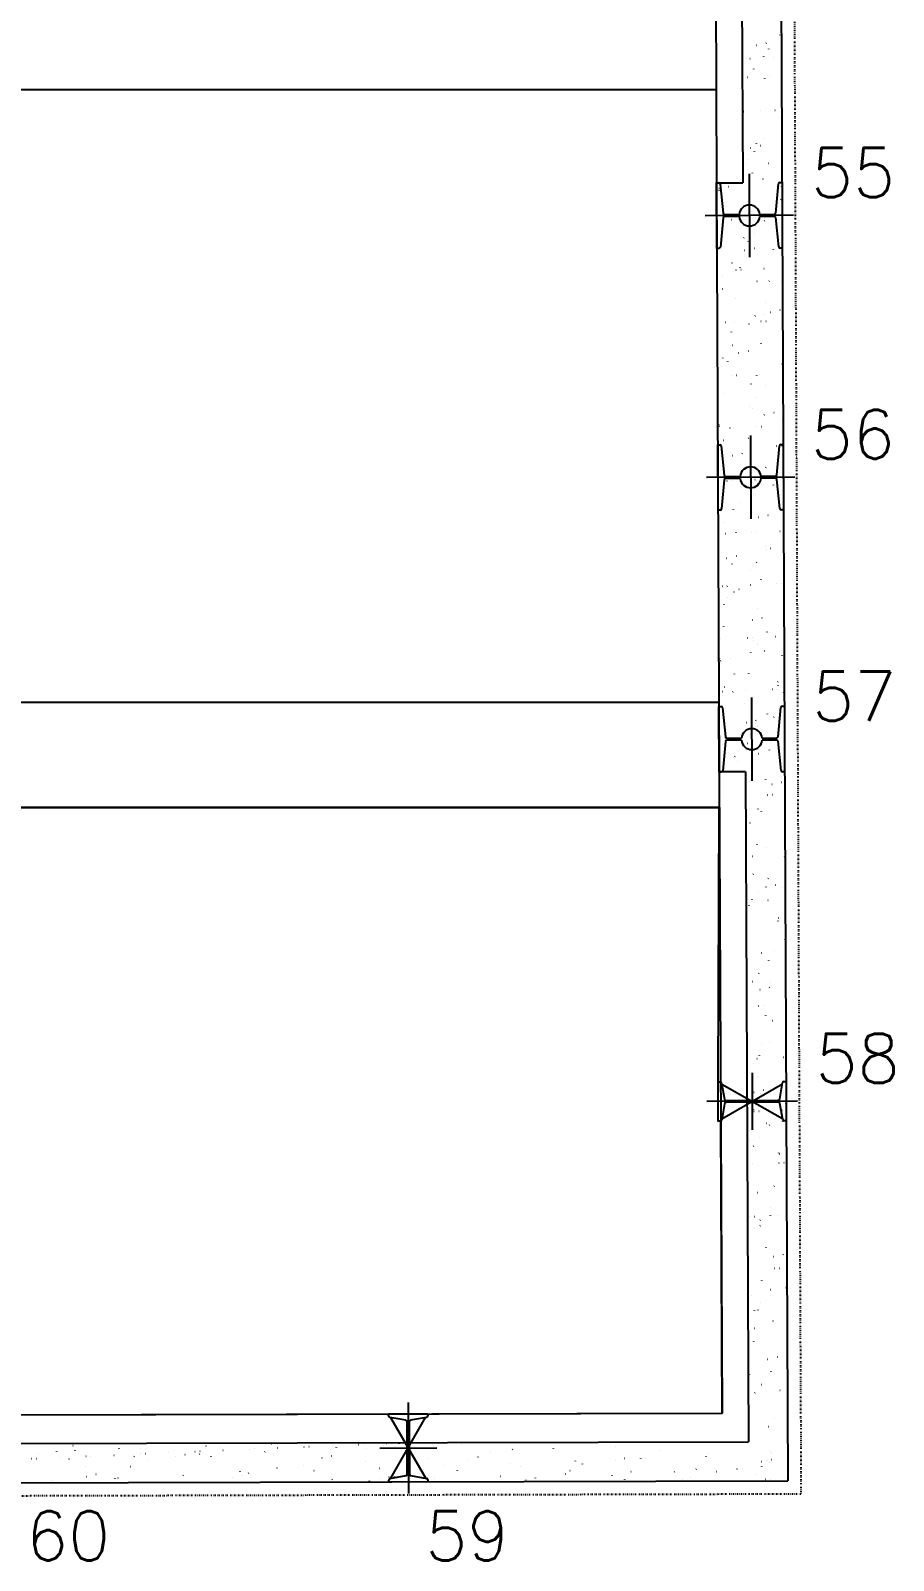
# Model space of a CAD drawing. Extents: x -40810 to 33675, y -2018 to 21213.
# Drawn here: x 26967 to 27296, y -368 to 216 of the extents above; entities that cross this region are included whole.
import ezdxf

# ---------------------------------------------------------------- set-up
doc = ezdxf.new("R2010")
doc.units = 0
doc.linetypes.add('DASHED', pattern=[0.75, 0.5, -0.25])
doc.linetypes.add('ESTILO_TQS_0003', pattern=[1.5, 0.5, -0.4, 0.1, -0.5])
doc.layers.get('0').update_dxf_attribs({"color": 1, "lineweight": 9})
for name, color, linetype in [('1', 5, 'Continuous'), ('19', 5, 'Continuous'), ('24', 5, 'ESTILO_TQS_0003'), ('49', 20, 'Continuous'), ('51', 6, 'Continuous'), ('52', 21, 'Continuous'), ('PEDIREITO', 1, 'DASHED')]:
    doc.layers.add(name, color=color, linetype=linetype)
doc.styles.get("Standard").update_dxf_attribs({"font": 'romans.shx', "width": 0.8})

# ---------------------------------------------------------------- blocks, each defined once
blk = doc.blocks.new('_H9EFD498501-001')
for p, q in [((3718.871482, 200.630257), (3718.944704, 200.64649)), ((3719.738357, 198.681034), (3719.784014, 198.740536)), ((3736.527081, 199.408818), (3736.53687, 199.483176)), ((3744.705396, 199.593024), (3744.751053, 199.652525)), ((3769.672435, 200.505013), (3769.718092, 200.564514)), ((3774.85281, 200.150461), (3774.926032, 200.166694)), ((3776.19534, 198.842261), (3776.270269, 198.845533)), ((3786.310703, 199.283908), (3786.385632, 199.287179)), ((3788.183919, 199.365694), (3788.258847, 199.368966)), ((3794.639474, 201.417002), (3794.685131, 201.476503)), ((3797.025496, 199.751726), (3797.100424, 199.754997)), ((3807.140859, 200.193372), (3807.215787, 200.196643)), ((3809.014074, 200.275158), (3809.089003, 200.27843)), ((3817.209515, 199.205162), (3817.255172, 199.264664)), ((3817.855651, 200.66119), (3817.93058, 200.664461)), ((3819.555275, 199.794766), (3819.565064, 199.869124)), ((3827.971014, 201.102836), (3828.045943, 201.106108)), ((3829.84423, 201.184623), (3829.919158, 201.187894)), ((3830.834137, 199.670665), (3830.90736, 199.686898)), ((3838.685806, 201.570654), (3838.760735, 201.573926)), ((3842.176554, 200.117151), (3842.222211, 200.176653)), ((3843.467112, 201.344402), (3843.476902, 201.418761)), ((3867.143593, 201.029141), (3867.18925, 201.088642)), ((3886.815465, 199.190869), (3886.888687, 199.207102)), ((3902.48068, 199.399951), (3902.490469, 199.474309)), ((3926.319096, 200.391899), (3926.328885, 200.466258)), ((3942.796793, 198.711073), (3942.870015, 198.727306)), ((3702.990082, 195.646051), (3703.06501, 195.649322)), ((3704.863297, 195.727837), (3704.938226, 195.731109)), ((3705.691486, 197.708322), (3705.764708, 197.724555)), ((3712.688665, 198.41687), (3712.698454, 198.491228)), ((3713.704874, 196.113869), (3713.779803, 196.11714)), ((3717.341359, 195.557206), (3717.387016, 195.616707)), ((3723.820237, 196.555515), (3723.895166, 196.558786)), ((3725.693453, 196.637301), (3725.768381, 196.640573)), ((3734.535029, 197.023333), (3734.609958, 197.026604)), ((3742.308398, 196.469195), (3742.354055, 196.528696)), ((3744.650393, 197.464979), (3744.725321, 197.468251)), ((3746.523608, 197.546766), (3746.598537, 197.550037)), ((3747.790395, 194.922782), (3747.800184, 194.99714)), ((3755.365185, 197.932797), (3755.440113, 197.936069)), ((3758.011703, 196.416878), (3758.084926, 196.433111)), ((3761.672813, 197.228526), (3761.746036, 197.244759)), ((3765.480548, 198.374443), (3765.555477, 198.377715)), ((3767.275437, 197.381184), (3767.321094, 197.440685)), ((3767.353763, 198.45623), (3767.428692, 198.459501)), ((3771.702232, 196.472418), (3771.712022, 196.546777)), ((3792.242476, 198.293173), (3792.288133, 198.352675)), ((3795.540648, 197.464367), (3795.550438, 197.538725)), ((3806.803962, 192.978331), (3806.813752, 193.052689)), ((3813.993031, 195.937082), (3814.066253, 195.953315)), ((3817.654141, 196.74873), (3817.727364, 196.764963)), ((3830.7158, 194.527967), (3830.725589, 194.602325)), ((3854.554216, 195.519915), (3854.564005, 195.594274)), ((3860.888569, 192.877435), (3860.934226, 192.936936)), ((3869.974359, 195.457285), (3870.047581, 195.473518)), ((3873.635469, 196.268934), (3873.708691, 196.285167)), ((3878.568842, 197.850315), (3878.578632, 197.924673)), ((3885.855608, 193.789424), (3885.901265, 193.848926)), ((3910.822647, 194.701413), (3910.868304, 194.760915)), ((3913.567783, 193.575464), (3913.577573, 193.649823)), ((3925.955687, 194.977489), (3926.028909, 194.993722)), ((3929.616797, 195.789138), (3929.690019, 195.805371)), ((3935.789686, 195.613402), (3935.835344, 195.672904)), ((3937.58241, 195.905863), (3937.592199, 195.980222)), ((3960.756725, 196.525392), (3960.802383, 196.584893)), ((3961.494247, 197.4555), (3961.504036, 197.529858)), ((3981.937015, 194.497693), (3982.010237, 194.513926)), ((3711.086335, 187.4055), (3711.131992, 187.465002)), ((3723.775768, 192.592383), (3723.785558, 192.666741)), ((3723.96338, 188.868546), (3724.036602, 188.884779)), ((3727.62449, 189.680195), (3727.697712, 189.696428)), ((3735.039082, 188.106347), (3735.048872, 188.180705)), ((3736.053374, 188.317489), (3736.099031, 188.376991)), ((3740.804486, 192.602129), (3740.877708, 192.618362)), ((3758.950919, 189.655983), (3758.960709, 189.730341)), ((3761.020413, 189.229478), (3761.06607, 189.28898)), ((3779.944708, 188.38875), (3780.01793, 188.404983)), ((3782.789336, 190.647932), (3782.799125, 190.72229)), ((3783.605818, 189.200399), (3783.67904, 189.216632)), ((3785.987452, 190.141468), (3786.033109, 190.200969)), ((3796.785814, 192.122333), (3796.859036, 192.138566)), ((3810.954491, 191.053457), (3811.000148, 191.112958)), ((3817.964487, 187.711532), (3817.974276, 187.78589)), ((3832.177647, 187.086323), (3832.223305, 187.145824)), ((3835.92153, 191.965446), (3835.967187, 192.024947)), ((3835.926036, 187.908954), (3835.999258, 187.925187)), ((3839.587146, 188.720602), (3839.660368, 188.736835)), ((3841.802903, 188.70348), (3841.812693, 188.777839)), ((3852.767142, 191.642537), (3852.840364, 191.65877)), ((3857.144687, 187.998312), (3857.190344, 188.057813)), ((3865.81753, 191.033879), (3865.827319, 191.108238)), ((3882.111726, 188.910301), (3882.157383, 188.969803)), ((3889.729367, 192.583516), (3889.739156, 192.657874)), ((3891.907364, 187.429158), (3891.980586, 187.445391)), ((3895.568474, 188.240806), (3895.641696, 188.257039)), ((3907.078765, 189.82229), (3907.124422, 189.881792)), ((3908.74847, 191.162741), (3908.821692, 191.178974)), ((3924.551865, 186.96845), (3924.551865, 186.96845)), ((3924.551865, 186.96845), (3924.551865, 186.96845)), ((3924.551865, 186.96845), (3924.551865, 186.96845)), ((3924.831097, 189.089428), (3924.840887, 189.163786)), ((3929.164807, 186.979692), (3929.164807, 186.979692)), ((3929.164807, 186.979692), (3929.164807, 186.979692)), ((3929.648805, 187.610451), (3929.694463, 187.669952)), ((3932.045804, 190.734279), (3932.091461, 190.793781)), ((3936.409582, 186.997349), (3936.409582, 186.997349)), ((3936.409582, 186.997349), (3936.409582, 186.997349)), ((3936.409582, 186.997349), (3936.409582, 186.997349)), ((3948.235146, 187.026169), (3948.235146, 187.026169)), ((3948.267298, 187.026247), (3948.267298, 187.026247)), ((3948.267298, 187.026247), (3948.267298, 187.026247)), ((3948.742934, 190.639064), (3948.752724, 190.713423)), ((3951.549802, 187.76101), (3951.623024, 187.777243)), ((3953.477519, 187.038945), (3953.477519, 187.038945)), ((3953.477519, 187.038945), (3953.477519, 187.038945)), ((3954.615845, 188.52244), (3954.661502, 188.581941)), ((3957.012843, 191.646269), (3957.0585, 191.70577)), ((3960.125014, 187.055146), (3960.125014, 187.055146)), ((3960.125014, 187.055146), (3960.125014, 187.055146)), ((3964.729798, 190.682945), (3964.80302, 190.699178)), ((3967.074303, 187.072082), (3967.074303, 187.072082)), ((3967.074303, 187.072082), (3967.074303, 187.072082)), ((3971.982731, 187.084045), (3971.982731, 187.084045)), ((3972.581351, 191.631013), (3972.59114, 191.705371)), ((3973.209078, 187.339932), (3973.284007, 187.343204)), ((3977.790231, 187.098198), (3977.790231, 187.098198)), ((3977.790231, 187.098198), (3977.790231, 187.098198)), ((3979.582884, 189.434429), (3979.628541, 189.49393)), ((3981.979882, 192.558258), (3982.025539, 192.617759)), ((3983.324441, 187.781579), (3983.39937, 187.78485)), ((3983.840447, 187.112943), (3983.840447, 187.112943)), ((3983.840447, 187.112943), (3983.840447, 187.112943)), ((3983.840447, 187.112943), (3983.840447, 187.112943)), ((3983.844665, 187.144977), (3983.854454, 187.219335)), ((3985.197657, 187.863365), (3985.272585, 187.866636)), ((3710.350403, 186.446415), (3710.350403, 186.446415)), ((3711.112969, 186.448273), (3711.112969, 186.448273)), ((3711.112969, 186.448273), (3711.112969, 186.448273)), ((3713.067723, 186.453037), (3713.067723, 186.453037)), ((3713.067723, 186.453037), (3713.067723, 186.453037)), ((3713.067723, 186.453037), (3713.067723, 186.453037)), ((3722.970685, 186.477172), (3722.970685, 186.477172)), ((3734.663114, 186.505668), (3734.663114, 186.505668)), ((3734.828402, 186.50607), (3734.828402, 186.50607)), ((3734.828402, 186.50607), (3734.828402, 186.50607)), ((3734.828402, 186.50607), (3734.828402, 186.50607)), ((3746.686118, 186.534969), (3746.686118, 186.534969)), ((3746.686118, 186.534969), (3746.686118, 186.534969)), ((3746.686118, 186.534969), (3746.686118, 186.534969)), ((3758.543835, 186.563868), (3758.543835, 186.563868)), ((3758.543835, 186.563868), (3758.543835, 186.563868)), ((3758.975826, 186.564921), (3758.975826, 186.564921)), ((3770.401551, 186.592767), (3770.401551, 186.592767)), ((3770.401551, 186.592767), (3770.401551, 186.592767)), ((3771.859578, 186.59632), (3771.859578, 186.59632)), ((3771.859578, 186.59632), (3771.859578, 186.59632)), ((3771.859578, 186.59632), (3771.859578, 186.59632)), ((3782.259268, 186.621665), (3782.259268, 186.621665)), ((3783.288538, 186.624174), (3783.288538, 186.624174)), ((3794.116984, 186.650564), (3794.116984, 186.650564)), ((3805.974701, 186.679463), (3805.974701, 186.679463)), ((3805.974701, 186.679463), (3805.974701, 186.679463)), ((3805.974701, 186.679463), (3805.974701, 186.679463)), ((3807.601249, 186.683427), (3807.601249, 186.683427)), ((3817.832417, 186.708361), (3817.832417, 186.708361)), ((3817.832417, 186.708361), (3817.832417, 186.708361)), ((3829.690133, 186.73726), (3829.690133, 186.73726)), ((3829.690133, 186.73726), (3829.690133, 186.73726)), ((3830.651434, 186.739603), (3830.651434, 186.739603)), ((3830.651434, 186.739603), (3830.651434, 186.739603)), ((3830.651434, 186.739603), (3830.651434, 186.739603)), ((3831.913961, 186.74268), (3831.913961, 186.74268)), ((3831.913961, 186.74268), (3831.913961, 186.74268)), ((3831.913961, 186.74268), (3831.913961, 186.74268)), ((3841.54785, 186.766159), (3841.54785, 186.766159)), ((3853.405566, 186.795058), (3853.405566, 186.795058)), ((3856.226673, 186.801933), (3856.226673, 186.801933)), ((3856.226673, 186.801933), (3856.226673, 186.801933)), ((3856.226673, 186.801933), (3856.226673, 186.801933)), ((3865.263283, 186.823956), (3865.263283, 186.823956)), ((3865.263283, 186.823956), (3865.263283, 186.823956)), ((3865.263283, 186.823956), (3865.263283, 186.823956)), ((3877.120999, 186.852855), (3877.120999, 186.852855)), ((3877.120999, 186.852855), (3877.120999, 186.852855)), ((3877.120999, 186.852855), (3877.120999, 186.852855)), ((3880.539384, 186.861186), (3880.539384, 186.861186)), ((3880.539384, 186.861186), (3880.539384, 186.861186)), ((3880.539384, 186.861186), (3880.539384, 186.861186)), ((3888.978716, 186.881754), (3888.978716, 186.881754)), ((3888.978716, 186.881754), (3888.978716, 186.881754)), ((3889.44329, 186.882886), (3889.44329, 186.882886)), ((3889.44329, 186.882886), (3889.44329, 186.882886)), ((3889.44329, 186.882886), (3889.44329, 186.882886)), ((3900.836432, 186.910652), (3900.836432, 186.910652)), ((3900.836432, 186.910652), (3900.836432, 186.910652)), ((3904.852096, 186.920439), (3904.852096, 186.920439)), ((3904.852096, 186.920439), (3904.852096, 186.920439)), ((3904.852096, 186.920439), (3904.852096, 186.920439)), ((3912.694149, 186.939551), (3912.694149, 186.939551))]:
    blk.add_line(p, q)
blk = doc.blocks.new('_H9EFD498501-003')
for p, q in [((3983.716658, 736.295654), (3983.78988, 736.311887)), ((3988.999881, 739.343622), (3989.045538, 739.403124)), ((3974.518341, 734.256436), (3974.518341, 734.256436)), ((3974.518341, 734.256436), (3974.518341, 734.256436)), ((3974.518341, 734.256436), (3974.518341, 734.256436)), ((3977.516364, 730.339629), (3977.591292, 730.3429)), ((3980.055548, 735.484005), (3980.12877, 735.500238)), ((3982.744857, 731.191917), (3982.790514, 731.251418)), ((3984.712716, 733.974879), (3984.722505, 734.049237)), ((3986.35794, 730.72566), (3986.432869, 730.728932)), ((3974.536545, 730.209527), (3974.536545, 730.209527)), ((3974.536545, 730.209527), (3974.536545, 730.209527)), ((3974.536545, 730.209527), (3974.536545, 730.209527)), ((3975.643148, 730.257842), (3975.718077, 730.261114)), ((3979.000974, 726.312793), (3979.046632, 726.372295)), ((3974.576268, 721.37872), (3974.576268, 721.37872)), ((3974.576268, 721.37872), (3974.576268, 721.37872)), ((3974.57999, 720.551254), (3974.57999, 720.551254)), ((3974.57999, 720.551254), (3974.57999, 720.551254)), ((3976.603976, 723.188965), (3976.649633, 723.248466)), ((3983.224717, 722.672408), (3983.234507, 722.746766)), ((3984.781336, 723.641129), (3984.854558, 723.657362)), ((3974.626959, 710.10934), (3974.626959, 710.10934)), ((3974.626959, 710.10934), (3974.626959, 710.10934)), ((3974.634194, 708.501004), (3974.634194, 708.501004)), ((3974.634194, 708.501004), (3974.634194, 708.501004)), ((3974.634194, 708.501004), (3974.634194, 708.501004)), ((3975.070124, 710.128689), (3975.145053, 710.13196)), ((3981.633929, 710.589173), (3981.643719, 710.663532)), ((3985.185487, 710.570335), (3985.260416, 710.573607)), ((3987.058703, 710.652122), (3987.133631, 710.655393)), ((3989.175111, 707.946296), (3989.220768, 708.005798)), ((3974.69212, 695.623289), (3974.69212, 695.623289)), ((3974.69212, 695.623289), (3974.69212, 695.623289)), ((3974.69212, 695.623289), (3974.69212, 695.623289)), ((3977.757916, 696.302959), (3977.831138, 696.319192)), ((3979.96972, 697.948251), (3979.97951, 698.02261)), ((3981.419026, 697.114608), (3981.492248, 697.130841)), ((3982.920087, 699.794591), (3982.965744, 699.854092)), ((3974.717374, 690.009153), (3974.717374, 690.009153)), ((3975.770887, 690.05515), (3975.845815, 690.058422)), ((3976.779206, 691.791639), (3976.824863, 691.851141)), ((3979.176204, 694.915468), (3979.221861, 694.974969)), ((3984.612463, 690.441182), (3984.687392, 690.444453)), ((3974.721419, 689.109879), (3974.721419, 689.109879)), ((3974.721419, 689.109879), (3974.721419, 689.109879)), ((3978.481722, 686.64578), (3978.491511, 686.720138)), ((3982.483703, 684.460083), (3982.556925, 684.476316)), ((3964.759909, 680.530813), (3964.759909, 680.530813)), ((3964.759909, 680.530813), (3964.759909, 680.530813)), ((3964.759909, 680.530813), (3964.759909, 680.530813)), ((3965.642597, 680.7265), (3965.715819, 680.742733)), ((3965.730409, 679.829345), (3965.740199, 679.903703)), ((3966.7803, 678.76081), (3966.825957, 678.820312)), ((3969.303707, 681.538148), (3969.376929, 681.554381)), ((3989.642246, 681.378981), (3989.652036, 681.453339)), ((3964.779599, 676.153447), (3964.779599, 676.153447)), ((3964.779599, 676.153447), (3964.779599, 676.153447)), ((3964.779599, 676.153447), (3964.779599, 676.153447)), ((3964.795024, 672.724388), (3964.795024, 672.724388)), ((3964.795024, 672.724388), (3964.795024, 672.724388)), ((3964.795024, 672.724388), (3964.795024, 672.724388)), ((3976.890934, 674.562546), (3976.900723, 674.636904)), ((3987.575602, 672.698372), (3987.648824, 672.714605)), ((3989.350341, 676.548971), (3989.395998, 676.608472)), ((3964.809652, 669.472438), (3964.809652, 669.472438)), ((3964.809652, 669.472438), (3964.809652, 669.472438)), ((3964.817836, 667.653097), (3964.817836, 667.653097)), ((3964.817836, 667.653097), (3964.817836, 667.653097)), ((3970.368384, 668.883624), (3970.441607, 668.899857)), ((3973.324647, 669.844211), (3973.399576, 669.847482)), ((3983.095317, 668.397265), (3983.140974, 668.456767)), ((3983.44001, 670.285857), (3983.514939, 670.289128)), ((3985.313226, 670.367643), (3985.388154, 670.370915)), ((3987.978037, 668.738059), (3987.987827, 668.812417)), ((3975.226725, 661.921624), (3975.236514, 661.995982)), ((3976.954436, 660.394313), (3977.000093, 660.453815)), ((3979.351434, 663.518142), (3979.397091, 663.577644)), ((3964.875763, 654.775382), (3964.875763, 654.775382)), ((3964.875763, 654.775382), (3964.875763, 654.775382)), ((3964.875763, 654.775382), (3964.875763, 654.775382)), ((3975.460283, 657.121913), (3975.533505, 657.138146)), ((3979.121393, 657.933562), (3979.194615, 657.949795)), ((3986.490039, 657.435588), (3986.499828, 657.509946)), ((3964.900068, 649.372251), (3964.900068, 649.372251)), ((3964.900068, 649.372251), (3964.900068, 649.372251)), ((3964.900068, 649.372251), (3964.900068, 649.372251)), ((3970.699412, 652.242608), (3970.745069, 652.302109)), ((3972.152194, 649.688885), (3972.227123, 649.692157)), ((3973.738726, 650.619152), (3973.748516, 650.693511)), ((3974.02541, 649.770672), (3974.100338, 649.773943)), ((3982.866986, 650.156703), (3982.941915, 650.159975)), ((3964.92103, 644.712074), (3964.92103, 644.712074)), ((3964.92103, 644.712074), (3964.92103, 644.712074)), ((3964.92103, 644.712074), (3964.92103, 644.712074)), ((3966.955529, 647.363485), (3967.001187, 647.422986)), ((3980.18607, 645.279037), (3980.259293, 645.29527)), ((3984.899251, 645.352353), (3984.90904, 645.426712)), ((3989.52557, 645.151645), (3989.571228, 645.211147)), ((3964.93369, 641.897666), (3964.93369, 641.897666)), ((3967.006074, 642.357103), (3967.079297, 642.373335)), ((3972.147938, 638.535918), (3972.157728, 638.610276)), ((3983.270547, 636.99994), (3983.316204, 637.059441)), ((3979.526664, 632.120817), (3979.572321, 632.180318)), ((3983.235042, 632.711431), (3983.244831, 632.78579)), ((3985.277969, 633.517326), (3985.351191, 633.533559)), ((3988.939079, 634.328975), (3989.012301, 634.345208)), ((3964.990484, 629.272064), (3964.990484, 629.272064)), ((3964.990484, 629.272064), (3964.990484, 629.272064)), ((3964.991618, 629.019951), (3964.991618, 629.019951)), ((3964.991618, 629.019951), (3964.991618, 629.019951)), ((3968.070752, 629.702578), (3968.143974, 629.718811)), ((3970.483729, 625.894996), (3970.493519, 625.969354)), ((3971.57917, 629.559732), (3971.654099, 629.563003)), ((3977.129666, 628.996988), (3977.175323, 629.056489)), ((3981.694533, 630.001378), (3981.769462, 630.00465)), ((3983.567749, 630.083165), (3983.642677, 630.086436)), ((3970.874642, 620.845282), (3970.920299, 620.904784)), ((3981.747043, 621.40896), (3981.756833, 621.483318)), ((3990.003756, 621.674451), (3990.024883, 621.679134)), ((3965.049545, 616.142235), (3965.049545, 616.142235)), ((3965.049545, 616.142235), (3965.049545, 616.142235)), ((3965.049545, 616.142235), (3965.049545, 616.142235)), ((3967.130759, 615.966159), (3967.176416, 616.025661)), ((3968.995731, 614.592525), (3969.00552, 614.666883)), ((3973.16265, 617.940867), (3973.235873, 617.9571)), ((3976.82376, 618.752516), (3976.896983, 618.768749)), ((3989.7008, 613.75432), (3989.746457, 613.813821)), ((3965.062462, 613.270701), (3965.062462, 613.270701)), ((3965.062462, 613.270701), (3965.062462, 613.270701)), ((3965.062462, 613.270701), (3965.062462, 613.270701)), ((3965.080899, 609.171877), (3965.080899, 609.171877)), ((3965.080899, 609.171877), (3965.080899, 609.171877)), ((3965.080899, 609.171877), (3965.080899, 609.171877)), ((3970.406717, 609.404407), (3970.481646, 609.407678)), ((3972.279933, 609.486193), (3972.354861, 609.489465)), ((3980.156255, 609.325726), (3980.166045, 609.400084)), ((3981.121509, 609.872225), (3981.196438, 609.875496)), ((3965.107472, 603.264519), (3965.107472, 603.264519)), ((3965.107472, 603.264519), (3965.107472, 603.264519)), ((3967.404943, 602.50929), (3967.414732, 602.583649)), ((3977.888438, 606.097991), (3977.96166, 606.114224)), ((3983.445777, 605.602614), (3983.491434, 605.662115)), ((3977.304896, 597.599662), (3977.350553, 597.659164)), ((3978.492046, 596.684804), (3978.501836, 596.759162)), ((3979.701894, 600.723491), (3979.747551, 600.782992)), ((3965.165399, 590.386804), (3965.165399, 590.386804)), ((3965.165399, 590.386804), (3965.165399, 590.386804)), ((3965.773119, 590.521532), (3965.846341, 590.537765)), ((3982.980336, 594.33628), (3983.053559, 594.352513)), ((3986.641446, 595.147929), (3986.714669, 595.164162)), ((3989.75536, 592.198767), (3989.76515, 592.273126)), ((3965.171315, 589.07169), (3965.171315, 589.07169)), ((3965.171315, 589.07169), (3965.171315, 589.07169)), ((3965.186663, 585.659782), (3965.186663, 585.659782)), ((3965.740734, 589.868368), (3965.750523, 589.942727)), ((3967.305989, 584.568834), (3967.351646, 584.628335)), ((3969.833693, 589.275253), (3969.908622, 589.278525)), ((3971.049872, 589.447957), (3971.095529, 589.507458)), ((3977.004048, 585.382332), (3977.013837, 585.456691)), ((3979.949056, 589.7169), (3980.023985, 589.720171)), ((3981.822272, 589.798686), (3981.8972, 589.801958)), ((3965.203893, 581.829329), (3965.203893, 581.829329)), ((3965.203893, 581.829329), (3965.203893, 581.829329)), ((3965.203893, 581.829329), (3965.203893, 581.829329)), ((3970.865018, 578.759821), (3970.93824, 578.776054)), ((3974.526128, 579.57147), (3974.59935, 579.587703)), ((3987.706124, 582.493405), (3987.779346, 582.509638)), ((3988.164572, 580.115533), (3988.174362, 580.189892)), ((3989.87603, 582.356994), (3989.921687, 582.416495)), ((3965.223327, 577.509088), (3965.223327, 577.509088)), ((3965.223327, 577.509088), (3965.223327, 577.509088)), ((3965.223327, 577.509088), (3965.223327, 577.509088)), ((3975.41326, 573.299098), (3975.423049, 573.373456)), ((3983.621006, 574.205288), (3983.666663, 574.26479)), ((3965.261731, 568.971503), (3965.261731, 568.971503)), ((3965.261731, 568.971503), (3965.261731, 568.971503)), ((3965.261731, 568.971503), (3965.261731, 568.971503)), ((3968.66124, 569.119928), (3968.736169, 569.1232)), ((3970.534455, 569.201715), (3970.609384, 569.204986)), ((3975.590805, 566.916945), (3975.664027, 566.933178)), ((3979.376032, 569.587746), (3979.450961, 569.591018)), ((3979.877124, 569.326165), (3979.922781, 569.385667)), ((3986.500363, 567.474611), (3986.510153, 567.54897)), ((3989.491395, 570.029393), (3989.566324, 570.032664)), ((3965.281254, 564.631373), (3965.281254, 564.631373)), ((3965.281254, 564.631373), (3965.281254, 564.631373)), ((3977.480125, 566.202337), (3977.525783, 566.261838)), ((3971.225102, 558.050631), (3971.270759, 558.110132)), ((3973.749051, 560.658176), (3973.75884, 560.732534)), ((3980.682704, 555.155234), (3980.755926, 555.171467)), ((3984.343814, 555.966883), (3984.417036, 555.983116)), ((3985.012365, 556.17214), (3985.022154, 556.246498)), ((3965.339181, 551.753657), (3965.339181, 551.753657)), ((3965.339181, 551.753657), (3965.339181, 551.753657)), ((3965.339181, 551.753657), (3965.339181, 551.753657)), ((3965.345325, 550.387956), (3965.345325, 550.387956)), ((3965.345325, 550.387956), (3965.345325, 550.387956)), ((3965.345325, 550.387956), (3965.345325, 550.387956)), ((3967.481219, 553.171508), (3967.526876, 553.231009)), ((3972.261052, 549.355705), (3972.270842, 549.430063)), ((3978.203579, 549.432421), (3978.278508, 549.435693)), ((3980.076795, 549.514208), (3980.151723, 549.517479)), ((3988.918371, 549.900239), (3988.9933, 549.903511)), ((3990.05126, 550.959668), (3990.096917, 551.01917)), ((3965.352147, 548.871316), (3965.352147, 548.871316)), ((3965.352147, 548.871316), (3965.352147, 548.871316)), ((3968.088216, 548.990775), (3968.163145, 548.994046)), ((3983.421577, 544.088906), (3983.431366, 544.163264)), ((3965.397109, 538.875942), (3965.397109, 538.875942)), ((3965.397109, 538.875942), (3965.397109, 538.875942)), ((3965.397109, 538.875942), (3965.397109, 538.875942)), ((3968.567385, 539.578775), (3968.640607, 539.595008)), ((3972.228495, 540.390424), (3972.301717, 540.406657)), ((3980.052353, 537.92884), (3980.098011, 537.988341)), ((3983.796236, 542.807963), (3983.841893, 542.867464)), ((3985.408491, 543.312359), (3985.481713, 543.328592)), ((3970.670264, 537.27247), (3970.680054, 537.346829)), ((3977.655355, 534.805011), (3977.701012, 534.864512)), ((3965.442563, 528.771128), (3965.442563, 528.771128)), ((3965.442563, 528.771128), (3965.442563, 528.771128)), ((3965.442563, 528.771128), (3965.442563, 528.771128)), ((3965.455036, 525.998226), (3965.455036, 525.998226)), ((3965.455036, 525.998226), (3965.455036, 525.998226)), ((3966.915763, 528.83545), (3966.990692, 528.838721)), ((3968.788978, 528.917236), (3968.863907, 528.920508)), ((3971.400332, 526.653305), (3971.445989, 526.712807)), ((3973.293173, 527.735899), (3973.366395, 527.752132)), ((3977.630555, 529.303268), (3977.705484, 529.306539)), ((3981.757368, 531.447984), (3981.767157, 531.522342)), ((3987.745918, 529.744914), (3987.820847, 529.748185)), ((3989.619134, 529.8267), (3989.694062, 529.829972)), ((3967.656449, 521.774182), (3967.702106, 521.833684)), ((3969.006055, 524.631548), (3969.015845, 524.705907)), ((3980.269369, 520.145512), (3980.279159, 520.219871)), ((3965.486756, 518.946583), (3965.486756, 518.946583)), ((3965.486756, 518.946583), (3965.486756, 518.946583)), ((3965.486756, 518.946583), (3965.486756, 518.946583)), ((3978.385071, 515.974189), (3978.458293, 515.990421)), ((3982.046181, 516.785837), (3982.119403, 516.80207)), ((3990.22649, 519.562343), (3990.272147, 519.621844)), ((3965.512963, 513.120511), (3965.512963, 513.120511)), ((3965.512963, 513.120511), (3965.512963, 513.120511)), ((3965.512963, 513.120511), (3965.512963, 513.120511)), ((3965.532978, 508.670941), (3965.532978, 508.670941)), ((3965.532978, 508.670941), (3965.532978, 508.670941)), ((3966.342739, 508.706296), (3966.417668, 508.709568)), ((3967.518057, 513.329077), (3967.527846, 513.403435)), ((3976.458102, 509.147943), (3976.533031, 509.151214)), ((3978.331318, 509.229729), (3978.406246, 509.233)), ((3983.971466, 511.410637), (3984.017123, 511.470139)), ((3987.172894, 509.615761), (3987.247823, 509.619032)), ((3977.830585, 503.407685), (3977.876242, 503.467187)), ((3978.678581, 508.062278), (3978.688371, 508.136636)), ((3980.227583, 506.531514), (3980.27324, 506.591016)), ((3983.110859, 504.131313), (3983.184081, 504.147546)), ((3965.57089, 500.242795), (3965.57089, 500.242795)), ((3965.57089, 500.242795), (3965.57089, 500.242795)), ((3965.57089, 500.242795), (3965.57089, 500.242795)), ((3965.578302, 498.595175), (3965.578302, 498.595175)), ((3965.578302, 498.595175), (3965.578302, 498.595175)), ((3965.927269, 501.245843), (3965.937058, 501.320201)), ((3966.269753, 500.397729), (3966.342975, 500.413962)), ((3969.930863, 501.209378), (3970.004085, 501.225611)), ((3989.765685, 502.237791), (3989.775474, 502.31215)), ((3971.575561, 495.25598), (3971.621219, 495.315481)), ((3977.014372, 495.421356), (3977.024162, 495.495714)), ((3988.202757, 492.369602), (3988.275979, 492.385835)), ((3988.277686, 490.93532), (3988.287476, 491.009678)), ((3965.623394, 488.570754), (3965.623394, 488.570754)), ((3965.628187, 487.505211), (3965.628187, 487.505211)), ((3965.628187, 487.505211), (3965.628187, 487.505211)), ((3965.628187, 487.505211), (3965.628187, 487.505211)), ((3965.628818, 487.36508), (3965.628818, 487.36508)), ((3965.628818, 487.36508), (3965.628818, 487.36508)), ((3967.043501, 488.632758), (3967.11843, 488.636029)), ((3967.831679, 490.376857), (3967.877336, 490.436358)), ((3970.99554, 488.554854), (3971.068762, 488.571086)), ((3975.885078, 489.018789), (3975.960007, 489.022061)), ((3986.000441, 489.460436), (3986.07537, 489.463707)), ((3987.873657, 489.542222), (3987.948585, 489.545493)), ((3990.40172, 488.165017), (3990.447377, 488.224519)), ((3975.526374, 484.118885), (3975.536163, 484.193243)), ((3984.146696, 480.013311), (3984.192353, 480.072813)), ((3965.686745, 474.487364), (3965.686745, 474.487364)), ((3965.686745, 474.487364), (3965.686745, 474.487364)), ((3965.686745, 474.487364), (3965.686745, 474.487364)), ((3976.087439, 476.793143), (3976.160661, 476.809376)), ((3979.748549, 477.604791), (3979.821771, 477.621024)), ((3980.402813, 475.134188), (3980.44847, 475.19369)), ((3986.686898, 478.852086), (3986.696688, 478.926444)), ((3967.075465, 468.530019), (3967.075465, 468.530019)), ((3967.075465, 468.530019), (3967.075465, 468.530019)), ((3967.075465, 468.530019), (3967.075465, 468.530019)), ((3973.935586, 472.03565), (3973.945375, 472.110009)), ((3974.712625, 468.863464), (3974.787554, 468.866736)), ((3976.585841, 468.94525), (3976.660769, 468.948522)), ((3978.005815, 472.01036), (3978.051472, 472.069861)), ((3985.427417, 469.331282), (3985.502346, 469.334554)), ((3971.351236, 463.337944), (3971.351236, 463.337944)), ((3971.689225, 462.927524), (3971.689225, 462.927524)), ((3971.689225, 462.927524), (3971.689225, 462.927524)), ((3971.750791, 463.858654), (3971.796448, 463.918156)), ((3972.592134, 461.83112), (3972.592134, 461.83112)), ((3972.592134, 461.83112), (3972.592134, 461.83112)), ((3980.813226, 464.950267), (3980.886448, 464.9665)), ((3985.022689, 466.211164), (3985.032479, 466.285522)), ((3990.576949, 456.767691), (3990.622607, 456.827193)), ((3975.792738, 450.946694), (3975.792738, 450.946694)), ((3975.792738, 450.946694), (3975.792738, 450.946694)), ((3975.792738, 450.946694), (3975.792738, 450.946694)), ((3983.534691, 454.908692), (3983.54448, 454.983051)), ((3985.905125, 453.188556), (3985.978347, 453.204789)), ((3989.566235, 454.000204), (3989.639457, 454.016437)), ((3975.802363, 448.806908), (3975.802363, 448.806908)), ((3975.802363, 448.806908), (3975.802363, 448.806908)), ((3975.802363, 448.806908), (3975.802363, 448.806908)), ((3984.254964, 449.175957), (3984.329893, 449.179228)), ((3984.321926, 448.615986), (3984.367583, 448.675487)), ((3986.12818, 449.257743), (3986.203108, 449.261015)), ((3977.450916, 438.423745), (3977.524138, 438.439978)), ((3978.181045, 440.613034), (3978.226702, 440.672535)), ((3980.578043, 443.736863), (3980.6237, 443.796364)), ((3981.943903, 442.825458), (3981.953692, 442.899816)), ((3990.630912, 441.34568), (3990.704134, 441.361913)), ((3975.850665, 438.068978), (3975.850665, 438.068978)), ((3975.852869, 437.578897), (3975.852869, 437.578897)), ((3975.852869, 437.578897), (3975.852869, 437.578897)), ((3975.892779, 428.706721), (3975.892779, 428.706721)), ((3975.892779, 428.706721), (3975.892779, 428.706721)), ((3980.279694, 430.184536), (3980.289483, 430.258894)), ((3983.68194, 429.046804), (3983.756869, 429.050075)), ((3975.908592, 425.191263), (3975.908592, 425.191263)), ((3975.908592, 425.191263), (3975.908592, 425.191263)), ((3978.515593, 425.769221), (3978.588816, 425.785454)), ((3990.752179, 425.370366), (3990.797836, 425.429867)), ((3978.791695, 418.882064), (3978.801485, 418.956423)), ((3984.497156, 417.21866), (3984.542813, 417.278162)), ((3987.268602, 414.819158), (3987.341824, 414.835391)), ((3975.96652, 412.313547), (3975.96652, 412.313547)), ((3975.96652, 412.313547), (3975.96652, 412.313547)), ((3975.96652, 412.313547), (3975.96652, 412.313547)), ((3978.356275, 409.215708), (3978.401932, 409.27521)), ((3980.753273, 412.339537), (3980.79893, 412.399039)), ((3983.607492, 414.00751), (3983.680714, 414.023743)), ((3989.95222, 413.615266), (3989.962009, 413.689624)), ((3975.983195, 408.606534), (3975.983195, 408.606534)), ((3975.983195, 408.606534), (3975.983195, 408.606534)), ((3975.983195, 408.606534), (3975.983195, 408.606534)), ((3975.994301, 406.137524), (3975.994301, 406.137524)), ((3975.994301, 406.137524), (3975.994301, 406.137524)), ((3977.200907, 406.79883), (3977.210697, 406.873189)), ((3982.509487, 408.891478), (3982.584416, 408.89475)), ((3984.382703, 408.973265), (3984.457631, 408.976536)), ((3976.024447, 399.435831), (3976.024447, 399.435831)), ((3976.024447, 399.435831), (3976.024447, 399.435831)), ((3976.031289, 397.914698), (3976.031289, 397.914698)), ((3976.031289, 397.914698), (3976.031289, 397.914698)), ((3988.288011, 400.974344), (3988.297801, 401.048702)), ((3988.333279, 402.164634), (3988.406502, 402.180867)), ((3990.927409, 393.97304), (3990.973066, 394.032542)), ((3976.07361, 388.506347), (3976.07361, 388.506347)), ((3976.07361, 388.506347), (3976.07361, 388.506347)), ((3976.082374, 386.558116), (3976.082374, 386.558116)), ((3976.082374, 386.558116), (3976.082374, 386.558116)), ((3976.217961, 386.588175), (3976.291183, 386.604408)), ((3981.936463, 388.762325), (3982.011392, 388.765596)), ((3984.672385, 385.821335), (3984.718043, 385.880836)), ((3986.800012, 389.671872), (3986.809802, 389.74623)), ((3980.928503, 380.942211), (3980.97416, 381.001713)), ((3976.135732, 374.696151), (3976.135732, 374.696151)), ((3976.135732, 374.696151), (3976.135732, 374.696151)), ((3978.531505, 377.818383), (3978.577162, 377.877884)), ((3981.309859, 374.826464), (3981.383082, 374.842697)), ((3984.970969, 375.638112), (3985.044192, 375.654345)), ((3985.209224, 377.588638), (3985.219014, 377.662996)), ((3976.140301, 373.6804), (3976.140301, 373.6804)), ((3976.140301, 373.6804), (3976.140301, 373.6804)), ((3976.140301, 373.6804), (3976.140301, 373.6804)), ((3976.164026, 368.40616), (3976.164026, 368.40616)), ((3976.164026, 368.40616), (3976.164026, 368.40616)), ((3976.164026, 368.40616), (3976.164026, 368.40616)), ((3980.76401, 368.607), (3980.838939, 368.610271)), ((3982.637226, 368.688786), (3982.712154, 368.692058)), ((3983.545016, 364.947716), (3983.554805, 365.022074)), ((3986.035647, 362.983588), (3986.108869, 362.999821)), ((3991.102639, 362.575714), (3991.148296, 362.635216)), ((3976.198229, 360.802685), (3976.198229, 360.802685)), ((3976.198229, 360.802685), (3976.198229, 360.802685)), ((3982.057017, 353.645244), (3982.066806, 353.719603)), ((3984.847615, 354.424009), (3984.893272, 354.48351)), ((3991.127545, 351.221877), (3991.200768, 351.23811)), ((3976.254442, 348.305973), (3976.254442, 348.305973)), ((3976.254442, 348.305973), (3976.254442, 348.305973)), ((3976.256156, 347.924969), (3976.256156, 347.924969)), ((3976.256156, 347.924969), (3976.256156, 347.924969)), ((3976.256156, 347.924969), (3976.256156, 347.924969)), ((3978.706734, 346.421057), (3978.752391, 346.480559)), ((3980.190986, 348.477846), (3980.265915, 348.481118)), ((3981.103732, 349.544886), (3981.14939, 349.604387)), ((3990.30635, 348.919493), (3990.381278, 348.922764)), ((3976.277164, 343.254779), (3976.277164, 343.254779)), ((3976.277164, 343.254779), (3976.277164, 343.254779)), ((3980.466229, 341.56201), (3980.476018, 341.636369)), ((3976.314083, 335.047254), (3976.314083, 335.047254)), ((3976.314083, 335.047254), (3976.314083, 335.047254)), ((3976.314083, 335.047254), (3976.314083, 335.047254)), ((3979.012227, 335.645418), (3979.085449, 335.661651)), ((3982.673337, 336.457066), (3982.746559, 336.473299)), ((3976.344858, 328.205786), (3976.344858, 328.205786)), ((3976.344858, 328.205786), (3976.344858, 328.205786)), ((3976.344858, 328.205786), (3976.344858, 328.205786)), ((3978.80202, 328.921088), (3978.81181, 328.995447)), ((3979.018533, 328.322521), (3979.093462, 328.325793)), ((3980.891749, 328.404308), (3980.966677, 328.407579)), ((3989.733325, 328.790339), (3989.808254, 328.793611)), ((3991.277869, 331.178389), (3991.323526, 331.23789)), ((3976.37201, 322.169538), (3976.37201, 322.169538)), ((3976.37201, 322.169538), (3976.37201, 322.169538)), ((3983.738014, 323.802542), (3983.811236, 323.818775)), ((3985.022845, 323.026683), (3985.068502, 323.086185)), ((3990.065334, 324.435052), (3990.075123, 324.50941)), ((3977.314021, 317.618617), (3977.323811, 317.692975)), ((3981.278962, 318.14756), (3981.324619, 318.207062)), ((3976.418595, 311.813406), (3976.418595, 311.813406)), ((3976.418595, 311.813406), (3976.418595, 311.813406)), ((3976.422928, 310.850092), (3976.422928, 310.850092)), ((3976.422928, 310.850092), (3976.422928, 310.850092)), ((3976.422928, 310.850092), (3976.422928, 310.850092)), ((3978.881964, 315.023731), (3978.927621, 315.083233)), ((3988.474546, 312.351818), (3988.484336, 312.426176)), ((3988.829913, 312.040831), (3988.903135, 312.057064)), ((3976.429938, 309.291823), (3976.429938, 309.291823)), ((3976.429938, 309.291823), (3976.429938, 309.291823)), ((3976.429938, 309.291823), (3976.429938, 309.291823)), ((3976.435274, 308.105599), (3976.435274, 308.105599)), ((3976.435274, 308.105599), (3976.435274, 308.105599)), ((3978.445509, 308.193368), (3978.520438, 308.196639)), ((3988.560872, 308.635014), (3988.635801, 308.638286)), ((3990.434088, 308.716801), (3990.509017, 308.720072)), ((3986.810337, 299.710896), (3986.820127, 299.785254)), ((3991.453099, 299.781063), (3991.472754, 299.806679)), ((3976.487865, 296.414107), (3976.487865, 296.414107)), ((3976.487865, 296.414107), (3976.487865, 296.414107)), ((3976.487865, 296.414107), (3976.487865, 296.414107)), ((3976.714594, 296.464372), (3976.787816, 296.480605)), ((3980.375704, 297.276021), (3980.448926, 297.292253)), ((3976.525689, 288.005412), (3976.525689, 288.005412)), ((3976.525689, 288.005412), (3976.525689, 288.005412)), ((3976.525689, 288.005412), (3976.525689, 288.005412)), ((3977.273056, 288.038043), (3977.347985, 288.041314)), ((3979.146272, 288.119829), (3979.2212, 288.123101)), ((3981.454192, 286.750235), (3981.499849, 286.809736)), ((3985.198075, 291.629358), (3985.243732, 291.688859)), ((3985.322339, 288.408424), (3985.332128, 288.482783)), ((3987.987848, 288.505861), (3988.062777, 288.509132)), ((3976.545792, 283.536392), (3976.545792, 283.536392)), ((3976.545792, 283.536392), (3976.545792, 283.536392)), ((3979.057194, 283.626406), (3979.102851, 283.685907)), ((3981.440382, 284.621496), (3981.513604, 284.637729)), ((3976.560026, 280.372034), (3976.560026, 280.372034)), ((3976.560026, 280.372034), (3976.560026, 280.372034)), ((3983.731551, 276.32519), (3983.74134, 276.399549)), ((3976.60372, 270.658676), (3976.60372, 270.658676)), ((3976.60372, 270.658676), (3976.60372, 270.658676)), ((3976.60372, 270.658676), (3976.60372, 270.658676)), ((3986.53228, 272.859785), (3986.605502, 272.876018)), ((3990.19339, 273.671434), (3990.266612, 273.687667)), ((3976.616105, 267.905225), (3976.616105, 267.905225)), ((3976.616105, 267.905225), (3976.616105, 267.905225)), ((3976.700032, 267.908889), (3976.774961, 267.912161)), ((3982.067342, 263.684268), (3982.077131, 263.758627)), ((3986.815395, 268.350536), (3986.890324, 268.353807)), ((3988.688611, 268.432322), (3988.763539, 268.435593)), ((3976.661647, 257.780961), (3976.661647, 257.780961)), ((3978.078072, 258.094975), (3978.151294, 258.111208)), ((3985.373305, 260.232032), (3985.418962, 260.291533)), ((3991.258068, 261.016909), (3991.33129, 261.033142)), ((3979.232424, 252.22908), (3979.278081, 252.288582)), ((3980.579343, 252.381797), (3980.589132, 252.456155)), ((3981.629422, 255.352909), (3981.675079, 255.41241)), ((3976.701458, 248.930661), (3976.701458, 248.930661)), ((3976.701458, 248.930661), (3976.701458, 248.930661)), ((3976.706521, 247.805038), (3976.706521, 247.805038)), ((3977.400795, 247.835351), (3977.475723, 247.838622)), ((3979.142749, 245.44045), (3979.215971, 245.456683)), ((3986.242371, 248.221382), (3986.3173, 248.224654)), ((3976.719574, 244.903245), (3976.719574, 244.903245)), ((3976.719574, 244.903245), (3976.719574, 244.903245)), ((3978.988555, 240.298563), (3978.998345, 240.372921)), ((3987.895758, 234.490388), (3987.96898, 234.506621)), ((3990.075659, 234.474076), (3990.085448, 234.548434)), ((3976.777501, 232.02553), (3976.777501, 232.02553)), ((3976.777501, 232.02553), (3976.777501, 232.02553)), ((3976.777501, 232.02553), (3976.777501, 232.02553)), ((3984.234648, 233.678739), (3984.30787, 233.694972)), ((3985.069918, 228.066057), (3985.144847, 228.069329)), ((3985.548535, 228.834706), (3985.594192, 228.894208)), ((3986.943134, 228.147843), (3987.018062, 228.151115)), ((3976.796937, 227.704851), (3976.796937, 227.704851)), ((3976.796937, 227.704851), (3976.796937, 227.704851)), ((3976.796937, 227.704851), (3976.796937, 227.704851)), ((3976.814567, 223.785485), (3976.814567, 223.785485)), ((3977.324346, 227.657641), (3977.334136, 227.731999)), ((3981.804652, 223.955583), (3981.850309, 224.015085)), ((3988.58766, 223.171604), (3988.59745, 223.245963)), ((3976.835429, 219.147814), (3976.835429, 219.147814)), ((3976.835429, 219.147814), (3976.835429, 219.147814)), ((3976.842889, 217.489288), (3976.842889, 217.489288)), ((3976.842889, 217.489288), (3976.842889, 217.489288)), ((3979.407654, 220.831755), (3979.453311, 220.891256)), ((3988.960435, 221.835863), (3989.033657, 221.852096)), ((3986.996872, 211.08837), (3987.006662, 211.162729)), ((3976.887353, 207.604664), (3976.887353, 207.604664)), ((3976.887353, 207.604664), (3976.887353, 207.604664)), ((3976.893356, 206.270099), (3976.918339, 206.275637)), ((3976.893356, 206.270099), (3976.893356, 206.270099)), ((3976.893356, 206.270099), (3976.893356, 206.270099)), ((3984.496894, 207.936904), (3984.571823, 207.940175)), ((3983.941774, 195.115045), (3983.941774, 195.115045)), ((3984.08411, 194.973693), (3984.08411, 194.973693)), ((3984.783849, 194.27879), (3984.783849, 194.27879)), ((3985.332663, 198.447448), (3985.342453, 198.521807)), ((3985.598125, 195.309342), (3985.671347, 195.325575)), ((3985.723764, 197.437381), (3985.769422, 197.496882)), ((3990.989294, 188.116233), (3990.989294, 188.116233)), ((3990.989294, 188.116233), (3990.989294, 188.116233))]:
    blk.add_line(p, q)

msp = doc.modelspace()

# ---------------------------------------------------------------- linework, layer by layer
at = {"layer": '1'}
msp.add_line((27228.719, 193.463), (26626.129, 193.463), dxfattribs=at)
for points in [[(27229.771, -40.537), (26626.129, -40.537)], [(26616.629, -80.537), (27229.906, -80.537)]]:
    msp.add_lwpolyline(points, dxfattribs=at)
at = {"layer": '24'}
for p, q in [((27243.974, 3471.387), (27261.131, -342.754)), ((27261.131, -342.823), (23697.691, -351.446))]:
    msp.add_line(p, q, dxfattribs=at)
at = {"layer": '49'}
for p, q in [((27236.515, 4018.15), (27256.109, -337.781)), ((27211.627, 3993.172), (27228.878, 157.953)), ((27235.395, 932.498), (27238.878, 157.998)), ((27228.878, 157.953), (27238.878, 157.998)), ((27228.878, 157.953), (27229.891, -67.043)), ((27229.89, -66.931), (27230.992, -311.842)), ((27239.89, -66.931), (27229.891, -66.931)), ((27239.89, -66.931), (27241.041, -322.818))]:
    msp.add_line(p, q, dxfattribs=at)
at = {"layer": '49', "linetype": 'Continuous'}
for p, q in [((24485.554, -318.533), (27230.992, -311.842)), ((24485.58, -329.533), (27241.041, -322.818)), ((24485.617, -344.533), (27256.109, -337.781))]:
    msp.add_line(p, q, dxfattribs=at)
at = {"layer": '51'}
for p, q in [((27228.878, 157.953), (27229.633, 157.956)), ((27228.991, 132.953), (27228.878, 157.953)), ((27241.363, 161.418), (27241.506, 129.6)), ((27253.124, 158.062), (27253.878, 158.065)), ((27253.878, 158.065), (27253.991, 133.065)), ((27230.243, 157.476), (27231.358, 146.34)), ((27251.503, 146.431), (27252.518, 157.576)), ((27258.283, 145.585), (27224.586, 145.433)), ((27231.366, 144.587), (27230.351, 133.442)), ((27231.968, 145.86), (27237.451, 145.885)), ((27237.455, 145.098), (27231.972, 145.073)), ((27245.414, 145.92), (27250.897, 145.945)), ((27250.9, 145.158), (27245.418, 145.133)), ((27252.626, 133.542), (27251.511, 144.678)), ((27229.745, 132.956), (27228.991, 132.953)), ((27253.991, 133.065), (27253.237, 133.062)), ((27241.813, 61.42), (27241.956, 29.602)), ((27229.328, 57.955), (27230.082, 57.958)), ((27229.441, 32.955), (27229.328, 57.955)), ((27230.693, 57.478), (27231.808, 46.342)), ((27251.953, 46.433), (27252.968, 57.578)), ((27253.574, 58.064), (27254.328, 58.067)), ((27254.328, 58.067), (27254.441, 33.067)), ((27258.733, 45.587), (27225.036, 45.435)), ((27231.816, 44.589), (27230.801, 33.444)), ((27232.418, 45.862), (27237.901, 45.887)), ((27237.905, 45.1), (27232.422, 45.075)), ((27245.864, 45.922), (27251.347, 45.947)), ((27251.35, 45.16), (27245.868, 45.135)), ((27253.076, 33.544), (27251.961, 44.68)), ((27230.195, 32.958), (27229.441, 32.955)), ((27254.441, 33.067), (27253.686, 33.064)), ((27242.263, -38.578), (27242.406, -70.396)), ((27229.778, -42.043), (27230.532, -42.04)), ((27229.891, -67.043), (27229.778, -42.043)), ((27231.143, -42.52), (27232.258, -53.656)), ((27252.403, -53.565), (27253.417, -42.42)), ((27254.024, -41.934), (27254.778, -41.931)), ((27254.778, -41.931), (27254.89, -66.931)), ((27232.266, -55.409), (27231.251, -66.554)), ((27232.867, -54.136), (27238.351, -54.111)), ((27238.354, -54.898), (27232.872, -54.923)), ((27246.314, -54.075), (27251.796, -54.051)), ((27251.8, -54.838), (27246.318, -54.862)), ((27253.525, -66.454), (27252.411, -55.318)), ((27230.645, -67.04), (27229.891, -67.043)), ((27254.89, -66.931), (27254.136, -66.934)), ((27229.448, -185.371), (27230.202, -185.367)), ((27229.516, -200.371), (27229.448, -185.371)), ((27230.813, -185.847), (27231.905, -191.983)), ((27230.88, -186.221), (27254.084, -199.403)), ((27230.939, -199.508), (27254.024, -186.117)), ((27242.433, -181.903), (27242.531, -203.721)), ((27253.051, -191.888), (27254.087, -185.743)), ((27254.694, -185.257), (27255.448, -185.254)), ((27255.448, -185.254), (27255.515, -200.254)), ((27259.831, -192.734), (27225.133, -192.89)), ((27232.515, -192.463), (27252.444, -192.374)), ((27231.913, -193.736), (27230.876, -199.881)), ((27252.448, -193.161), (27232.52, -193.25)), ((27254.151, -199.777), (27253.058, -193.641)), ((27230.27, -200.367), (27229.516, -200.371)), ((27255.515, -200.254), (27254.761, -200.257)), ((27111.058, -307.837), (27111.142, -342.535)), ((27103.568, -312.204), (27118.568, -312.168)), ((27103.57, -312.958), (27103.568, -312.204)), ((27110.198, -314.615), (27104.054, -313.566)), ((27117.771, -336.742), (27104.428, -313.629)), ((27104.484, -336.774), (27117.715, -313.597)), ((27110.73, -335.152), (27110.682, -315.223)), ((27111.469, -315.221), (27111.517, -335.149)), ((27118.089, -313.532), (27111.951, -314.611)), ((27118.568, -312.168), (27118.57, -312.922)), ((27100.191, -325.212), (27122.009, -325.159)), ((27103.631, -338.204), (27103.629, -337.45)), ((27118.631, -338.168), (27103.631, -338.204)), ((27104.111, -336.84), (27110.249, -335.761)), ((27112.002, -335.756), (27118.145, -336.806)), ((27118.629, -337.414), (27118.631, -338.168))]:
    msp.add_line(p, q, dxfattribs=at)
for centre, radius, start, end in [((27229.635, 157.331), 0.625, 13.396504, 90.257729), ((27253.127, 157.437), 0.625, 90.257729, 167.118955), ((27231.966, 146.485), 0.625, 193.396581, 270.362725), ((27241.435, 145.509), 4.001, 5.901872, 174.613587), ((27250.894, 146.57), 0.625, 270.257729, 347.118955), ((27231.975, 144.448), 0.625, 90.257729, 167.118955), ((27241.435, 145.509), 4.001, 185.901872, 354.613587), ((27250.903, 144.533), 0.625, 13.396504, 90.257729), ((27229.742, 133.581), 0.625, 270.257729, 347.118955), ((27253.234, 133.687), 0.625, 193.396504, 270.257729), ((27230.085, 57.333), 0.625, 13.396504, 90.257729), ((27253.577, 57.439), 0.625, 90.257729, 167.118955), ((27241.884, 45.511), 4.001, 5.901872, 174.613587), ((27232.416, 46.487), 0.625, 193.396581, 270.362725), ((27232.425, 44.45), 0.625, 90.257729, 167.118955), ((27241.884, 45.511), 4.001, 185.901872, 354.613587), ((27251.344, 46.572), 0.625, 270.257729, 347.118955), ((27251.353, 44.535), 0.625, 13.396504, 90.257729), ((27230.192, 33.583), 0.625, 270.257729, 347.118955), ((27253.684, 33.689), 0.625, 193.396504, 270.257729), ((27230.535, -42.665), 0.625, 13.396504, 90.257729), ((27254.027, -42.559), 0.625, 90.257729, 167.118955), ((27242.334, -54.487), 4.001, 5.901872, 174.613587), ((27232.866, -53.511), 0.625, 193.396581, 270.362725), ((27232.875, -55.548), 0.625, 90.257729, 167.118955), ((27242.334, -54.487), 4.001, 185.901872, 354.613587), ((27251.794, -53.426), 0.625, 270.257729, 347.118955), ((27251.803, -55.463), 0.625, 13.396504, 90.257729), ((27230.642, -66.415), 0.625, 270.257729, 347.118955), ((27254.133, -66.309), 0.625, 193.396504, 270.257729), ((27230.205, -185.992), 0.625, 13.396504, 90.257729), ((27254.697, -185.882), 0.625, 90.257729, 167.118955), ((27232.513, -191.838), 0.625, 193.396581, 270.362725), ((27252.441, -191.749), 0.625, 270.257729, 347.118955), ((27232.522, -193.875), 0.625, 90.257729, 167.118955), ((27252.45, -193.786), 0.625, 13.396504, 90.257729), ((27230.267, -199.742), 0.625, 270.257729, 347.118955), ((27254.759, -199.632), 0.625, 193.396504, 270.257729), ((27104.195, -312.957), 0.625, 180.138657, 256.999883), ((27110.057, -315.224), 0.625, 0.138657, 76.999883), ((27112.094, -315.219), 0.625, 103.277431, 180.138657), ((27117.945, -312.923), 0.625, 283.277431, 0.138657), ((27104.254, -337.448), 0.625, 103.277431, 180.138657), ((27110.105, -335.152), 0.625, 283.277509, 0.243653), ((27112.142, -335.147), 0.625, 180.138657, 256.999883), ((27118.004, -337.415), 0.625, 0.138657, 76.999883)]:
    msp.add_arc(centre, radius, start, end, dxfattribs=at)
at = {"layer": 'PEDIREITO', "linetype": 'Continuous', "ltscale": 30}
msp.add_lwpolyline([(26616.629, -80.537), (26234.58, -80.537), (26234.58, -171.037), (26203.58, -171.037), (26203.58, -314.346), (27230.992, -311.842), (27230.49, -200.366), (27229.516, -200.371), (27229.448, -185.371), (27229.839, -80.537)], close=True, dxfattribs=at)

# ---------------------------------------------------------------- block references
at = {"layer": '19'}
for name in ['_H9EFD498501-003', '_H9EFD498501-001']:
    msp.add_blockref(name, (23264.129, -524.914), dxfattribs=at)

# ---------------------------------------------------------------- texts
at = {"layer": '52'}
for s, p in [('55', (27264.951, 152.557)), ('56', (27264.847, 52.556)), ('57', (27265.401, -47.441)), ('58', (27266.7, -185.761)), ('60', (26965.112, -368.133)), ('59', (27117.602, -368.133))]:
    msp.add_text(s, height=18.75, dxfattribs=at).set_placement(p)

doc.saveas('drawing.dxf')
